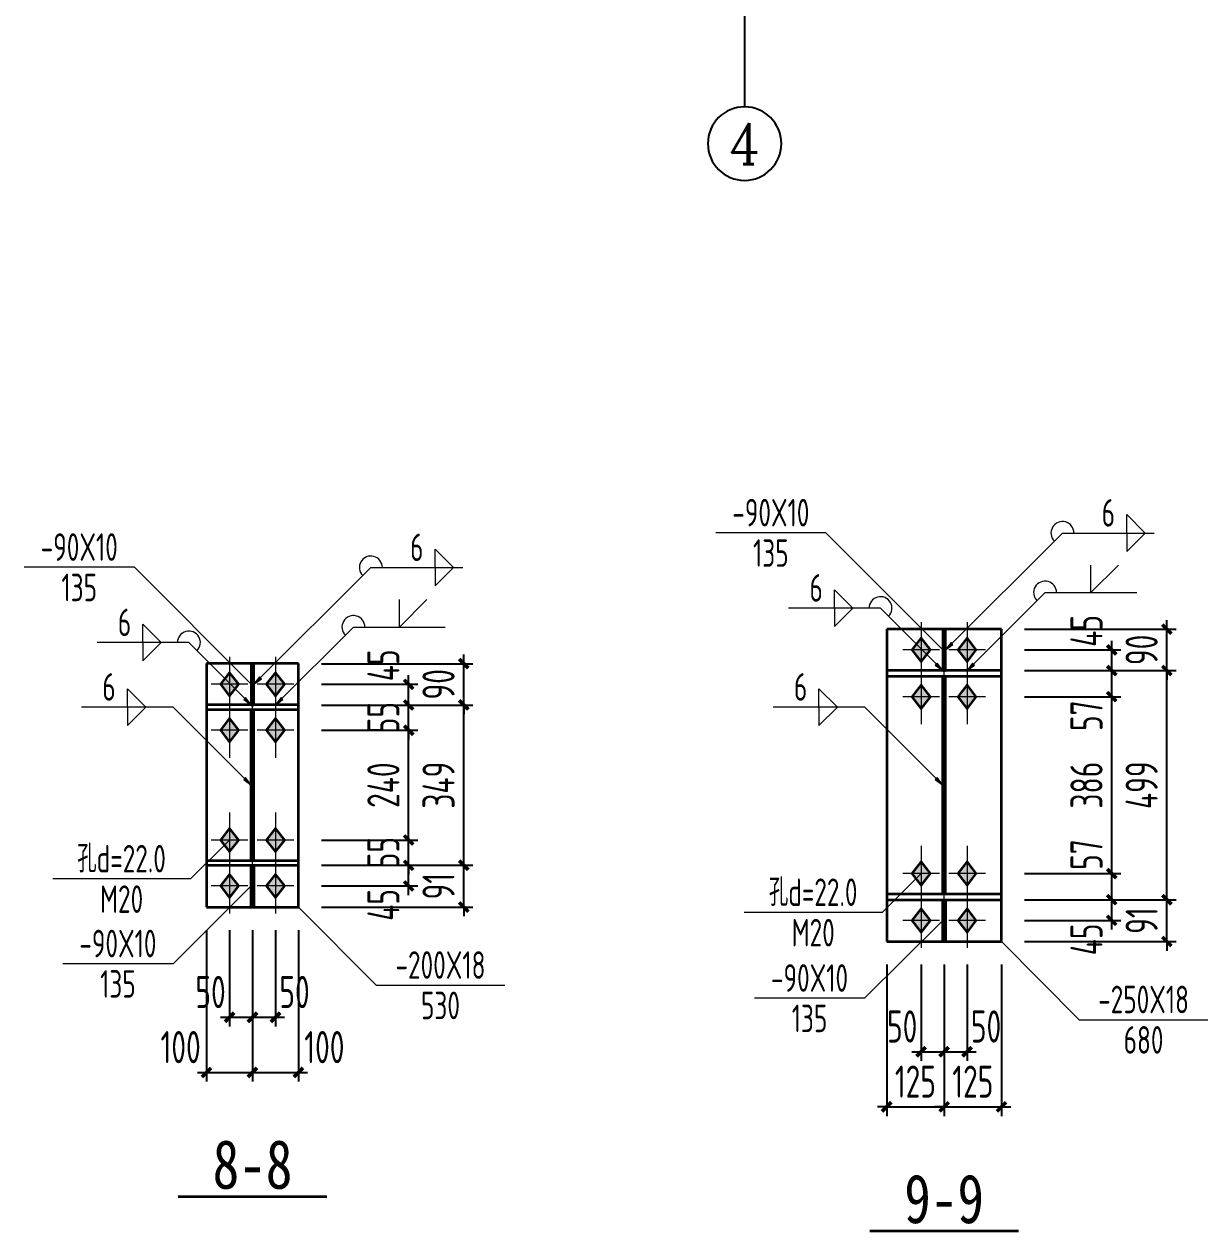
# Model space of a CAD drawing. Extents: x 899043 to 2598688, y -137197 to 211789.
# Drawn here: x 2097176 to 2116506, y 70274 to 89980 of the extents above; entities that cross this region are included whole.
import ezdxf
from ezdxf.enums import TextEntityAlignment as Align

# ---------------------------------------------------------------- set-up
doc = ezdxf.new("R2010")
doc.units = 0
doc.header["$LTSCALE"] = 1500
doc.header["$MEASUREMENT"] = 0
doc.linetypes.add('线型6', pattern=[8.75, 5, -1.25, 1.25, -1.25])
for name, color, linetype, lineweight in [('10', 7, 'Continuous', 35), ('20', 2, 'Continuous', 35), ('尺寸标注', 9, 'Continuous', 18), ('焊缝标注', 9, 'Continuous', 18), ('螺栓孔标注', 9, 'Continuous', 18), ('钢板标注', 9, 'Continuous', 18)]:
    doc.layers.add(name, color=color, linetype=linetype, lineweight=lineweight)
for name, color, linetype in [('AXIS', 3, 'Continuous'), ('AXIS_TEXT', 7, 'Continuous'), ('PUB_TEXT', 7, 'Continuous')]:
    doc.layers.add(name, color=color, linetype=linetype)
doc.styles.add('_TCH_AXIS', font='COMPLEX', dxfattribs={"bigfont": 'GBCBIG'})
doc.styles.add('COMPLEX', font='COMPLEX')
doc.styles.add('TSSD_Dimension', font='Tssdeng.shx', dxfattribs={"width": 0.7, "bigfont": 'hztxt.shx'})
doc.styles.add('仿宋体', font='', dxfattribs={"width": 0.8})
doc.styles.get('仿宋体').set_extended_font_data('SimSun')
doc.dimstyles.new('TSSD_150_150', dxfattribs={"dimtxt": 525, "dimasz": 150, "dimexe": 150, "dimexo": 375, "dimgap": 150, "dimtad": 1, "dimdec": 0, "dimzin": 0, "dimdsep": 46, "dimtxsty": 'TSSD_Dimension', "dimblk": 'ARCHTICK', "dimblk1": 'ARCHTICK', "dimblk2": 'ARCHTICK', "dimcen": 0, "dimdle": 150, "dimclrt": 7, "dimadec": 0, "dimazin": 0, "dimtfac": 1, "dimtdec": 0, "dimtix": 1, "dimtmove": 2, "dimatfit": 3, "dimfxl": 0, "dimtolj": 1, "dimtzin": 0, "dimarcsym": 0})

# ---------------------------------------------------------------- blocks, each defined once
blk = doc.blocks.new('_ArchTick')
at = {"color": 0, "linetype": 'ByBlock', "const_width": 0.4}
blk.add_lwpolyline([(-0.5, -0.5), (0.5, 0.5)], dxfattribs=at)
blk = doc.blocks.new('*D107')
at = {"layer": 'Defpoints', "color": 0, "linetype": 'Continuous'}
for p in [(2101655, 79199), (2103455, 79199), (2101655, 78861)]:
    blk.add_point(p, dxfattribs=at)
at = {"layer": '尺寸标注', "color": 0, "linetype": 'Continuous', "lineweight": -2}
for p, q in [((2103455, 78711), (2103455, 79349)), ((2102030, 79199), (2103605, 79199)), ((2102030, 78861), (2103605, 78861))]:
    blk.add_line(p, q, dxfattribs=at)
at = {"layer": '尺寸标注', "color": 0, "linetype": 'Continuous', "lineweight": -2, "xscale": 150, "yscale": 150, "zscale": 150}
for p, rotation in [((2103455, 79199), 90), ((2103455, 78861), 270)]:
    blk.add_blockref('_ArchTick', p, dxfattribs=dict(at, rotation=rotation))
at = {"layer": '尺寸标注', "color": 7, "linetype": 'Continuous', "lineweight": 18, "insert": (2103043, 79509), "char_height": 525, "attachment_point": 5, "rotation": 90, "style": 'TSSD_Dimension'}
blk.add_mtext('\\A1;45', dxfattribs=at)
blk = doc.blocks.new('*D108')
at = {"layer": 'Defpoints', "color": 0, "linetype": 'Continuous'}
for p in [(2101655, 78861), (2103455, 78861), (2101655, 78449)]:
    blk.add_point(p, dxfattribs=at)
at = {"layer": '尺寸标注', "color": 0, "linetype": 'Continuous', "lineweight": -2}
for p, q in [((2102030, 78861), (2103605, 78861)), ((2103455, 78861), (2103455, 79011)), ((2103455, 78449), (2103455, 78861)), ((2102030, 78449), (2103605, 78449)), ((2103455, 78449), (2103455, 78299))]:
    blk.add_line(p, q, dxfattribs=at)
at = {"layer": '尺寸标注', "color": 0, "linetype": 'Continuous', "lineweight": -2, "xscale": 150, "yscale": 150, "zscale": 150}
for p, rotation in [((2103455, 78861), 270), ((2103455, 78449), 90)]:
    blk.add_blockref('_ArchTick', p, dxfattribs=dict(at, rotation=rotation))
at = {"layer": '尺寸标注', "color": 7, "linetype": 'Continuous', "lineweight": 18, "insert": (2103043, 78655), "char_height": 525, "attachment_point": 5, "rotation": 90, "style": 'TSSD_Dimension'}
blk.add_mtext('\\A1;55', dxfattribs=at)
blk = doc.blocks.new('*D109')
at = {"layer": 'Defpoints', "color": 0, "linetype": 'Continuous'}
for p in [(2101655, 76244), (2103455, 76244), (2101655, 75906)]:
    blk.add_point(p, dxfattribs=at)
at = {"layer": '尺寸标注', "color": 0, "linetype": 'Continuous', "lineweight": -2}
for p, q in [((2103455, 75756), (2103455, 76394)), ((2102030, 76244), (2103605, 76244)), ((2102030, 75906), (2103605, 75906))]:
    blk.add_line(p, q, dxfattribs=at)
at = {"layer": '尺寸标注', "color": 0, "linetype": 'Continuous', "lineweight": -2, "xscale": 150, "yscale": 150, "zscale": 150}
for p, rotation in [((2103455, 76244), 90), ((2103455, 75906), 270)]:
    blk.add_blockref('_ArchTick', p, dxfattribs=dict(at, rotation=rotation))
at = {"layer": '尺寸标注', "color": 7, "linetype": 'Continuous', "lineweight": 18, "insert": (2103043, 75596), "char_height": 525, "attachment_point": 5, "rotation": 90, "style": 'TSSD_Dimension'}
blk.add_mtext('\\A1;45', dxfattribs=at)
blk = doc.blocks.new('*D110')
at = {"layer": 'Defpoints', "color": 0, "linetype": 'Continuous'}
for p in [(2101655, 76656), (2103455, 76656), (2101655, 76244)]:
    blk.add_point(p, dxfattribs=at)
at = {"layer": '尺寸标注', "color": 0, "linetype": 'Continuous', "lineweight": -2}
for p, q in [((2103455, 76656), (2103455, 76806)), ((2102030, 76656), (2103605, 76656)), ((2103455, 76244), (2103455, 76656)), ((2102030, 76244), (2103605, 76244)), ((2103455, 76244), (2103455, 76094))]:
    blk.add_line(p, q, dxfattribs=at)
at = {"layer": '尺寸标注', "color": 0, "linetype": 'Continuous', "lineweight": -2, "xscale": 150, "yscale": 150, "zscale": 150}
for p, rotation in [((2103455, 76656), 270), ((2103455, 76244), 90)]:
    blk.add_blockref('_ArchTick', p, dxfattribs=dict(at, rotation=rotation))
at = {"layer": '尺寸标注', "color": 7, "linetype": 'Continuous', "lineweight": 18, "insert": (2103043, 76450), "char_height": 525, "attachment_point": 5, "rotation": 90, "style": 'TSSD_Dimension'}
blk.add_mtext('\\A1;55', dxfattribs=at)
blk = doc.blocks.new('*D111')
at = {"layer": 'Defpoints', "color": 0, "linetype": 'Continuous'}
for p in [(2101655, 78449), (2103455, 78449), (2101655, 76656)]:
    blk.add_point(p, dxfattribs=at)
at = {"layer": '尺寸标注', "color": 0, "linetype": 'Continuous', "lineweight": -2}
for p, q in [((2102030, 78449), (2103605, 78449)), ((2103455, 76506), (2103455, 78599)), ((2102030, 76656), (2103605, 76656))]:
    blk.add_line(p, q, dxfattribs=at)
at = {"layer": '尺寸标注', "color": 0, "linetype": 'Continuous', "lineweight": -2, "xscale": 150, "yscale": 150, "zscale": 150}
for p, rotation in [((2103455, 78449), 90), ((2103455, 76656), 270)]:
    blk.add_blockref('_ArchTick', p, dxfattribs=dict(at, rotation=rotation))
at = {"layer": '尺寸标注', "color": 7, "linetype": 'Continuous', "lineweight": 18, "insert": (2103043, 77552), "char_height": 525, "attachment_point": 5, "rotation": 90, "style": 'TSSD_Dimension'}
blk.add_mtext('\\A1;240', dxfattribs=at)
blk = doc.blocks.new('*D112')
at = {"layer": 'Defpoints', "color": 0, "linetype": 'Continuous'}
for p in [(2100530, 75561), (2100905, 75561), (2100905, 73761)]:
    blk.add_point(p, dxfattribs=at)
at = {"layer": '尺寸标注', "color": 0, "linetype": 'Continuous', "lineweight": -2}
for p, q in [((2100530, 75186), (2100530, 73611)), ((2100905, 75186), (2100905, 73611)), ((2100380, 73761), (2101055, 73761))]:
    blk.add_line(p, q, dxfattribs=at)
at = {"layer": '尺寸标注', "color": 0, "linetype": 'Continuous', "lineweight": -2, "xscale": 150, "yscale": 150, "zscale": 150, "rotation": 180}
blk.add_blockref('_ArchTick', (2100530, 73761), dxfattribs=at)
at = {"layer": '尺寸标注', "color": 0, "linetype": 'Continuous', "lineweight": -2, "xscale": 150, "yscale": 150, "zscale": 150}
blk.add_blockref('_ArchTick', (2100905, 73761), dxfattribs=at)
at = {"layer": '尺寸标注', "color": 7, "linetype": 'Continuous', "lineweight": 18, "insert": (2100220, 74174), "char_height": 525, "attachment_point": 5, "style": 'TSSD_Dimension'}
blk.add_mtext('\\A1;50', dxfattribs=at)
blk = doc.blocks.new('*D113')
at = {"layer": 'Defpoints', "color": 0, "linetype": 'Continuous'}
for p in [(2100905, 75561), (2101280, 75561), (2101280, 73761)]:
    blk.add_point(p, dxfattribs=at)
at = {"layer": '尺寸标注', "color": 0, "linetype": 'Continuous', "lineweight": -2}
for p, q in [((2100905, 75186), (2100905, 73611)), ((2101280, 75186), (2101280, 73611)), ((2100755, 73761), (2101430, 73761))]:
    blk.add_line(p, q, dxfattribs=at)
at = {"layer": '尺寸标注', "color": 0, "linetype": 'Continuous', "lineweight": -2, "xscale": 150, "yscale": 150, "zscale": 150, "rotation": 180}
blk.add_blockref('_ArchTick', (2100905, 73761), dxfattribs=at)
at = {"layer": '尺寸标注', "color": 0, "linetype": 'Continuous', "lineweight": -2, "xscale": 150, "yscale": 150, "zscale": 150}
blk.add_blockref('_ArchTick', (2101280, 73761), dxfattribs=at)
at = {"layer": '尺寸标注', "color": 7, "linetype": 'Continuous', "lineweight": 18, "insert": (2101591, 74174), "char_height": 525, "attachment_point": 5, "style": 'TSSD_Dimension'}
blk.add_mtext('\\A1;50', dxfattribs=at)
blk = doc.blocks.new('*D114')
at = {"layer": 'Defpoints', "color": 0, "linetype": 'Continuous'}
for p in [(2100155, 75561), (2100905, 75561), (2100905, 72861)]:
    blk.add_point(p, dxfattribs=at)
at = {"layer": '尺寸标注', "color": 0, "linetype": 'Continuous', "lineweight": -2}
for p, q in [((2100155, 75186), (2100155, 72711)), ((2100905, 75186), (2100905, 72711)), ((2100005, 72861), (2101055, 72861))]:
    blk.add_line(p, q, dxfattribs=at)
at = {"layer": '尺寸标注', "color": 0, "linetype": 'Continuous', "lineweight": -2, "xscale": 150, "yscale": 150, "zscale": 150, "rotation": 180}
blk.add_blockref('_ArchTick', (2100155, 72861), dxfattribs=at)
at = {"layer": '尺寸标注', "color": 0, "linetype": 'Continuous', "lineweight": -2, "xscale": 150, "yscale": 150, "zscale": 150}
blk.add_blockref('_ArchTick', (2100905, 72861), dxfattribs=at)
at = {"layer": '尺寸标注', "color": 7, "linetype": 'Continuous', "lineweight": 18, "insert": (2099732, 73274), "char_height": 525, "attachment_point": 5, "style": 'TSSD_Dimension'}
blk.add_mtext('\\A1;100', dxfattribs=at)
blk = doc.blocks.new('*D115')
at = {"layer": 'Defpoints', "color": 0, "linetype": 'Continuous'}
for p in [(2100905, 75561), (2101655, 75561), (2101655, 72861)]:
    blk.add_point(p, dxfattribs=at)
at = {"layer": '尺寸标注', "color": 0, "linetype": 'Continuous', "lineweight": -2}
for p, q in [((2100905, 75186), (2100905, 72711)), ((2101655, 75186), (2101655, 72711)), ((2100755, 72861), (2101805, 72861))]:
    blk.add_line(p, q, dxfattribs=at)
at = {"layer": '尺寸标注', "color": 0, "linetype": 'Continuous', "lineweight": -2, "xscale": 150, "yscale": 150, "zscale": 150, "rotation": 180}
blk.add_blockref('_ArchTick', (2100905, 72861), dxfattribs=at)
at = {"layer": '尺寸标注', "color": 0, "linetype": 'Continuous', "lineweight": -2, "xscale": 150, "yscale": 150, "zscale": 150}
blk.add_blockref('_ArchTick', (2101655, 72861), dxfattribs=at)
at = {"layer": '尺寸标注', "color": 7, "linetype": 'Continuous', "lineweight": 18, "insert": (2102079, 73274), "char_height": 525, "attachment_point": 5, "style": 'TSSD_Dimension'}
blk.add_mtext('\\A1;100', dxfattribs=at)
blk = doc.blocks.new('*D116')
at = {"layer": 'Defpoints', "color": 0, "linetype": 'Continuous'}
for p in [(2101655, 76244), (2104355, 76244), (2101655, 75561)]:
    blk.add_point(p, dxfattribs=at)
at = {"layer": '尺寸标注', "color": 0, "linetype": 'Continuous', "lineweight": -2}
for p, q in [((2104355, 76244), (2104355, 76394)), ((2102030, 76244), (2104505, 76244)), ((2104355, 75561), (2104355, 76244)), ((2102030, 75561), (2104505, 75561)), ((2104355, 75561), (2104355, 75411))]:
    blk.add_line(p, q, dxfattribs=at)
at = {"layer": '尺寸标注', "color": 0, "linetype": 'Continuous', "lineweight": -2, "xscale": 150, "yscale": 150, "zscale": 150}
for p, rotation in [((2104355, 76244), 270), ((2104355, 75561), 90)]:
    blk.add_blockref('_ArchTick', p, dxfattribs=dict(at, rotation=rotation))
at = {"layer": '尺寸标注', "color": 7, "linetype": 'Continuous', "lineweight": 18, "insert": (2103943, 75902), "char_height": 525, "attachment_point": 5, "rotation": 90, "style": 'TSSD_Dimension'}
blk.add_mtext('\\A1;91', dxfattribs=at)
blk = doc.blocks.new('*D117')
at = {"layer": 'Defpoints', "color": 0, "linetype": 'Continuous'}
for p in [(2101655, 78861), (2104355, 78861), (2101655, 76244)]:
    blk.add_point(p, dxfattribs=at)
at = {"layer": '尺寸标注', "color": 0, "linetype": 'Continuous', "lineweight": -2}
for p, q in [((2102030, 78861), (2104505, 78861)), ((2104355, 76094), (2104355, 79011)), ((2102030, 76244), (2104505, 76244))]:
    blk.add_line(p, q, dxfattribs=at)
at = {"layer": '尺寸标注', "color": 0, "linetype": 'Continuous', "lineweight": -2, "xscale": 150, "yscale": 150, "zscale": 150}
for p, rotation in [((2104355, 78861), 90), ((2104355, 76244), 270)]:
    blk.add_blockref('_ArchTick', p, dxfattribs=dict(at, rotation=rotation))
at = {"layer": '尺寸标注', "color": 7, "linetype": 'Continuous', "lineweight": 18, "insert": (2103943, 77552), "char_height": 525, "attachment_point": 5, "rotation": 90, "style": 'TSSD_Dimension'}
blk.add_mtext('\\A1;349', dxfattribs=at)
blk = doc.blocks.new('*D118')
at = {"layer": 'Defpoints', "color": 0, "linetype": 'Continuous'}
for p in [(2101655, 79536), (2104355, 79536), (2101655, 78861)]:
    blk.add_point(p, dxfattribs=at)
at = {"layer": '尺寸标注', "color": 0, "linetype": 'Continuous', "lineweight": -2}
for p, q in [((2104355, 79536), (2104355, 79686)), ((2102030, 79536), (2104505, 79536)), ((2104355, 78861), (2104355, 79536)), ((2102030, 78861), (2104505, 78861)), ((2104355, 78861), (2104355, 78711))]:
    blk.add_line(p, q, dxfattribs=at)
at = {"layer": '尺寸标注', "color": 0, "linetype": 'Continuous', "lineweight": -2, "xscale": 150, "yscale": 150, "zscale": 150}
for p, rotation in [((2104355, 79536), 270), ((2104355, 78861), 90)]:
    blk.add_blockref('_ArchTick', p, dxfattribs=dict(at, rotation=rotation))
at = {"layer": '尺寸标注', "color": 7, "linetype": 'Continuous', "lineweight": 18, "insert": (2103943, 79199), "char_height": 525, "attachment_point": 5, "rotation": 90, "style": 'TSSD_Dimension'}
blk.add_mtext('\\A1;90', dxfattribs=at)
blk = doc.blocks.new('*D119')
at = {"layer": 'Defpoints', "color": 0, "linetype": 'Continuous'}
for p in [(2113136, 79761), (2114936, 79761), (2113136, 79424)]:
    blk.add_point(p, dxfattribs=at)
at = {"layer": '尺寸标注', "color": 0, "linetype": 'Continuous', "lineweight": -2}
for p, q in [((2114936, 79274), (2114936, 79911)), ((2113511, 79761), (2115086, 79761)), ((2113511, 79424), (2115086, 79424))]:
    blk.add_line(p, q, dxfattribs=at)
at = {"layer": '尺寸标注', "color": 0, "linetype": 'Continuous', "lineweight": -2, "xscale": 150, "yscale": 150, "zscale": 150}
for p, rotation in [((2114936, 79761), 90), ((2114936, 79424), 270)]:
    blk.add_blockref('_ArchTick', p, dxfattribs=dict(at, rotation=rotation))
at = {"layer": '尺寸标注', "color": 7, "linetype": 'Continuous', "lineweight": 18, "insert": (2114524, 80071), "char_height": 525, "attachment_point": 5, "rotation": 90, "style": 'TSSD_Dimension'}
blk.add_mtext('\\A1;45', dxfattribs=at)
blk = doc.blocks.new('*D120')
at = {"layer": 'Defpoints', "color": 0, "linetype": 'Continuous'}
for p in [(2113136, 79424), (2114936, 79424), (2113136, 78996)]:
    blk.add_point(p, dxfattribs=at)
at = {"layer": '尺寸标注', "color": 0, "linetype": 'Continuous', "lineweight": -2}
for p, q in [((2113511, 79424), (2115086, 79424)), ((2114936, 78846), (2114936, 79574)), ((2113511, 78996), (2115086, 78996))]:
    blk.add_line(p, q, dxfattribs=at)
at = {"layer": '尺寸标注', "color": 0, "linetype": 'Continuous', "lineweight": -2, "xscale": 150, "yscale": 150, "zscale": 150}
for p, rotation in [((2114936, 79424), 90), ((2114936, 78996), 270)]:
    blk.add_blockref('_ArchTick', p, dxfattribs=dict(at, rotation=rotation))
at = {"layer": '尺寸标注', "color": 7, "linetype": 'Continuous', "lineweight": 18, "insert": (2114524, 78686), "char_height": 525, "attachment_point": 5, "rotation": 90, "style": 'TSSD_Dimension'}
blk.add_mtext('\\A1;57', dxfattribs=at)
blk = doc.blocks.new('*D121')
at = {"layer": 'Defpoints', "color": 0, "linetype": 'Continuous'}
for p in [(2113136, 75681), (2114936, 75681), (2113136, 75344)]:
    blk.add_point(p, dxfattribs=at)
at = {"layer": '尺寸标注', "color": 0, "linetype": 'Continuous', "lineweight": -2}
for p, q in [((2113511, 75681), (2115086, 75681)), ((2114936, 75194), (2114936, 75831)), ((2113511, 75344), (2115086, 75344))]:
    blk.add_line(p, q, dxfattribs=at)
at = {"layer": '尺寸标注', "color": 0, "linetype": 'Continuous', "lineweight": -2, "xscale": 150, "yscale": 150, "zscale": 150}
for p, rotation in [((2114936, 75681), 90), ((2114936, 75344), 270)]:
    blk.add_blockref('_ArchTick', p, dxfattribs=dict(at, rotation=rotation))
at = {"layer": '尺寸标注', "color": 7, "linetype": 'Continuous', "lineweight": 18, "insert": (2114524, 75033), "char_height": 525, "attachment_point": 5, "rotation": 90, "style": 'TSSD_Dimension'}
blk.add_mtext('\\A1;45', dxfattribs=at)
blk = doc.blocks.new('*D122')
at = {"layer": 'Defpoints', "color": 0, "linetype": 'Continuous'}
for p in [(2113136, 76109), (2114936, 76109), (2113136, 75681)]:
    blk.add_point(p, dxfattribs=at)
at = {"layer": '尺寸标注', "color": 0, "linetype": 'Continuous', "lineweight": -2}
for p, q in [((2113511, 76109), (2115086, 76109)), ((2114936, 75531), (2114936, 76259)), ((2113511, 75681), (2115086, 75681))]:
    blk.add_line(p, q, dxfattribs=at)
at = {"layer": '尺寸标注', "color": 0, "linetype": 'Continuous', "lineweight": -2, "xscale": 150, "yscale": 150, "zscale": 150}
for p, rotation in [((2114936, 76109), 90), ((2114936, 75681), 270)]:
    blk.add_blockref('_ArchTick', p, dxfattribs=dict(at, rotation=rotation))
at = {"layer": '尺寸标注', "color": 7, "linetype": 'Continuous', "lineweight": 18, "insert": (2114524, 76419), "char_height": 525, "attachment_point": 5, "rotation": 90, "style": 'TSSD_Dimension'}
blk.add_mtext('\\A1;57', dxfattribs=at)
blk = doc.blocks.new('*D123')
at = {"layer": 'Defpoints', "color": 0, "linetype": 'Continuous'}
for p in [(2113136, 78996), (2114936, 78996), (2113136, 76109)]:
    blk.add_point(p, dxfattribs=at)
at = {"layer": '尺寸标注', "color": 0, "linetype": 'Continuous', "lineweight": -2}
for p, q in [((2114936, 75959), (2114936, 79146)), ((2113511, 78996), (2115086, 78996)), ((2113511, 76109), (2115086, 76109))]:
    blk.add_line(p, q, dxfattribs=at)
at = {"layer": '尺寸标注', "color": 0, "linetype": 'Continuous', "lineweight": -2, "xscale": 150, "yscale": 150, "zscale": 150}
for p, rotation in [((2114936, 78996), 90), ((2114936, 76109), 270)]:
    blk.add_blockref('_ArchTick', p, dxfattribs=dict(at, rotation=rotation))
at = {"layer": '尺寸标注', "color": 7, "linetype": 'Continuous', "lineweight": 18, "insert": (2114524, 77552), "char_height": 525, "attachment_point": 5, "rotation": 90, "style": 'TSSD_Dimension'}
blk.add_mtext('\\A1;386', dxfattribs=at)
blk = doc.blocks.new('*D124')
at = {"layer": 'Defpoints', "color": 0, "linetype": 'Continuous'}
for p in [(2111824, 74999), (2112199, 74999), (2112199, 73199)]:
    blk.add_point(p, dxfattribs=at)
at = {"layer": '尺寸标注', "color": 0, "linetype": 'Continuous', "lineweight": -2}
for p, q in [((2111824, 74624), (2111824, 73049)), ((2112199, 74624), (2112199, 73049)), ((2111674, 73199), (2112349, 73199))]:
    blk.add_line(p, q, dxfattribs=at)
at = {"layer": '尺寸标注', "color": 0, "linetype": 'Continuous', "lineweight": -2, "xscale": 150, "yscale": 150, "zscale": 150, "rotation": 180}
blk.add_blockref('_ArchTick', (2111824, 73199), dxfattribs=at)
at = {"layer": '尺寸标注', "color": 0, "linetype": 'Continuous', "lineweight": -2, "xscale": 150, "yscale": 150, "zscale": 150}
blk.add_blockref('_ArchTick', (2112199, 73199), dxfattribs=at)
at = {"layer": '尺寸标注', "color": 7, "linetype": 'Continuous', "lineweight": 18, "insert": (2111514, 73611), "char_height": 525, "attachment_point": 5, "style": 'TSSD_Dimension'}
blk.add_mtext('\\A1;50', dxfattribs=at)
blk = doc.blocks.new('*D125')
at = {"layer": 'Defpoints', "color": 0, "linetype": 'Continuous'}
for p in [(2112199, 74999), (2112574, 74999), (2112574, 73199)]:
    blk.add_point(p, dxfattribs=at)
at = {"layer": '尺寸标注', "color": 0, "linetype": 'Continuous', "lineweight": -2}
for p, q in [((2112199, 74624), (2112199, 73049)), ((2112574, 74624), (2112574, 73049)), ((2112049, 73199), (2112724, 73199))]:
    blk.add_line(p, q, dxfattribs=at)
at = {"layer": '尺寸标注', "color": 0, "linetype": 'Continuous', "lineweight": -2, "xscale": 150, "yscale": 150, "zscale": 150, "rotation": 180}
blk.add_blockref('_ArchTick', (2112199, 73199), dxfattribs=at)
at = {"layer": '尺寸标注', "color": 0, "linetype": 'Continuous', "lineweight": -2, "xscale": 150, "yscale": 150, "zscale": 150}
blk.add_blockref('_ArchTick', (2112574, 73199), dxfattribs=at)
at = {"layer": '尺寸标注', "color": 7, "linetype": 'Continuous', "lineweight": 18, "insert": (2112884, 73611), "char_height": 525, "attachment_point": 5, "style": 'TSSD_Dimension'}
blk.add_mtext('\\A1;50', dxfattribs=at)
blk = doc.blocks.new('*D126')
at = {"layer": 'Defpoints', "color": 0, "linetype": 'Continuous'}
for p in [(2111261, 74999), (2112199, 74999), (2112199, 72299)]:
    blk.add_point(p, dxfattribs=at)
at = {"layer": '尺寸标注', "color": 0, "linetype": 'Continuous', "lineweight": -2}
for p, q in [((2111261, 74624), (2111261, 72149)), ((2112199, 74624), (2112199, 72149)), ((2111261, 72299), (2111111, 72299)), ((2111261, 72299), (2112199, 72299)), ((2112199, 72299), (2112349, 72299))]:
    blk.add_line(p, q, dxfattribs=at)
at = {"layer": '尺寸标注', "color": 0, "linetype": 'Continuous', "lineweight": -2, "xscale": 150, "yscale": 150, "zscale": 150}
blk.add_blockref('_ArchTick', (2111261, 72299), dxfattribs=at)
at = {"layer": '尺寸标注', "color": 0, "linetype": 'Continuous', "lineweight": -2, "xscale": 150, "yscale": 150, "zscale": 150, "rotation": 180}
blk.add_blockref('_ArchTick', (2112199, 72299), dxfattribs=at)
at = {"layer": '尺寸标注', "color": 7, "linetype": 'Continuous', "lineweight": 18, "insert": (2111730, 72711), "char_height": 525, "attachment_point": 5, "style": 'TSSD_Dimension'}
blk.add_mtext('\\A1;125', dxfattribs=at)
blk = doc.blocks.new('*D127')
at = {"layer": 'Defpoints', "color": 0, "linetype": 'Continuous'}
for p in [(2112199, 74999), (2113136, 74999), (2113136, 72299)]:
    blk.add_point(p, dxfattribs=at)
at = {"layer": '尺寸标注', "color": 0, "linetype": 'Continuous', "lineweight": -2}
for p, q in [((2112199, 74624), (2112199, 72149)), ((2113136, 74624), (2113136, 72149)), ((2112199, 72299), (2112049, 72299)), ((2112199, 72299), (2113136, 72299)), ((2113136, 72299), (2113286, 72299))]:
    blk.add_line(p, q, dxfattribs=at)
at = {"layer": '尺寸标注', "color": 0, "linetype": 'Continuous', "lineweight": -2, "xscale": 150, "yscale": 150, "zscale": 150}
blk.add_blockref('_ArchTick', (2112199, 72299), dxfattribs=at)
at = {"layer": '尺寸标注', "color": 0, "linetype": 'Continuous', "lineweight": -2, "xscale": 150, "yscale": 150, "zscale": 150, "rotation": 180}
blk.add_blockref('_ArchTick', (2113136, 72299), dxfattribs=at)
at = {"layer": '尺寸标注', "color": 7, "linetype": 'Continuous', "lineweight": 18, "insert": (2112668, 72711), "char_height": 525, "attachment_point": 5, "style": 'TSSD_Dimension'}
blk.add_mtext('\\A1;125', dxfattribs=at)
blk = doc.blocks.new('*D128')
at = {"layer": 'Defpoints', "color": 0, "linetype": 'Continuous'}
for p in [(2113136, 75681), (2115836, 75681), (2113136, 74999)]:
    blk.add_point(p, dxfattribs=at)
at = {"layer": '尺寸标注', "color": 0, "linetype": 'Continuous', "lineweight": -2}
for p, q in [((2113511, 75681), (2115986, 75681)), ((2115836, 75681), (2115836, 75831)), ((2115836, 74999), (2115836, 75681)), ((2113511, 74999), (2115986, 74999)), ((2115836, 74999), (2115836, 74849))]:
    blk.add_line(p, q, dxfattribs=at)
at = {"layer": '尺寸标注', "color": 0, "linetype": 'Continuous', "lineweight": -2, "xscale": 150, "yscale": 150, "zscale": 150}
for p, rotation in [((2115836, 75681), 270), ((2115836, 74999), 90)]:
    blk.add_blockref('_ArchTick', p, dxfattribs=dict(at, rotation=rotation))
at = {"layer": '尺寸标注', "color": 7, "linetype": 'Continuous', "lineweight": 18, "insert": (2115424, 75340), "char_height": 525, "attachment_point": 5, "rotation": 90, "style": 'TSSD_Dimension'}
blk.add_mtext('\\A1;91', dxfattribs=at)
blk = doc.blocks.new('*D129')
at = {"layer": 'Defpoints', "color": 0, "linetype": 'Continuous'}
for p in [(2113136, 79424), (2115836, 79424), (2113136, 75681)]:
    blk.add_point(p, dxfattribs=at)
at = {"layer": '尺寸标注', "color": 0, "linetype": 'Continuous', "lineweight": -2}
for p, q in [((2113511, 79424), (2115986, 79424)), ((2115836, 75531), (2115836, 79574)), ((2113511, 75681), (2115986, 75681))]:
    blk.add_line(p, q, dxfattribs=at)
at = {"layer": '尺寸标注', "color": 0, "linetype": 'Continuous', "lineweight": -2, "xscale": 150, "yscale": 150, "zscale": 150}
for p, rotation in [((2115836, 79424), 90), ((2115836, 75681), 270)]:
    blk.add_blockref('_ArchTick', p, dxfattribs=dict(at, rotation=rotation))
at = {"layer": '尺寸标注', "color": 7, "linetype": 'Continuous', "lineweight": 18, "insert": (2115424, 77552), "char_height": 525, "attachment_point": 5, "rotation": 90, "style": 'TSSD_Dimension'}
blk.add_mtext('\\A1;499', dxfattribs=at)
blk = doc.blocks.new('*D130')
at = {"layer": 'Defpoints', "color": 0, "linetype": 'Continuous'}
for p in [(2113136, 80099), (2115836, 80099), (2113136, 79424)]:
    blk.add_point(p, dxfattribs=at)
at = {"layer": '尺寸标注', "color": 0, "linetype": 'Continuous', "lineweight": -2}
for p, q in [((2115836, 80099), (2115836, 80249)), ((2113511, 80099), (2115986, 80099)), ((2115836, 79424), (2115836, 80099)), ((2113511, 79424), (2115986, 79424)), ((2115836, 79424), (2115836, 79274))]:
    blk.add_line(p, q, dxfattribs=at)
at = {"layer": '尺寸标注', "color": 0, "linetype": 'Continuous', "lineweight": -2, "xscale": 150, "yscale": 150, "zscale": 150}
for p, rotation in [((2115836, 80099), 270), ((2115836, 79424), 90)]:
    blk.add_blockref('_ArchTick', p, dxfattribs=dict(at, rotation=rotation))
at = {"layer": '尺寸标注', "color": 7, "linetype": 'Continuous', "lineweight": 18, "insert": (2115424, 79761), "char_height": 525, "attachment_point": 5, "rotation": 90, "style": 'TSSD_Dimension'}
blk.add_mtext('\\A1;90', dxfattribs=at)
blk = doc.blocks.new('_AXISO')
blk.add_circle((0, 0), 0.5)
at = {"layer": 'AXIS_TEXT', "style": 'COMPLEX', "width": 1.041667}
blk.add_attdef('A', text='', height=0.56, dxfattribs=at).set_placement((-0.25, -0.28), (0.25, -0.28), align=Align.FIT)

msp = doc.modelspace()

# ---------------------------------------------------------------- hatches: boundary and pattern name
at = {"layer": '10'}
for points in [[(2111824, 79956.1), (2111674, 79761.1), (2111824, 79566.1), (2111974, 79761.1)], [(2112574, 79956.1), (2112424, 79761.1), (2112574, 79566.1), (2112724, 79761.1)], [(2100530.5, 79393.6), (2100380.5, 79198.6), (2100530.5, 79003.6), (2100680.5, 79198.6)], [(2101280.5, 79393.6), (2101130.5, 79198.6), (2101280.5, 79003.6), (2101430.5, 79198.6)], [(2111824, 79191.1), (2111674, 78996.1), (2111824, 78801.1), (2111974, 78996.1)], [(2112574, 79191.1), (2112424, 78996.1), (2112574, 78801.1), (2112724, 78996.1)], [(2100530.5, 78643.6), (2100380.5, 78448.6), (2100530.5, 78253.6), (2100680.5, 78448.6)], [(2101280.5, 78643.6), (2101130.5, 78448.6), (2101280.5, 78253.6), (2101430.5, 78448.6)], [(2100530.5, 76851.1), (2100380.5, 76656.1), (2100530.5, 76461.1), (2100680.5, 76656.1)], [(2101280.5, 76851.1), (2101130.5, 76656.1), (2101280.5, 76461.1), (2101430.5, 76656.1)], [(2111824, 76303.6), (2111674, 76108.6), (2111824, 75913.6), (2111974, 76108.6)], [(2112574, 76303.6), (2112424, 76108.6), (2112574, 75913.6), (2112724, 76108.6)], [(2100530.5, 76101.1), (2100380.5, 75906.1), (2100530.5, 75711.1), (2100680.5, 75906.1)], [(2101280.5, 76101.1), (2101130.5, 75906.1), (2101280.5, 75711.1), (2101430.5, 75906.1)], [(2111824, 75538.6), (2111674, 75343.6), (2111824, 75148.6), (2111974, 75343.6)], [(2112574, 75538.6), (2112424, 75343.6), (2112574, 75148.6), (2112724, 75343.6)]]:
    msp.add_hatch(color=1, dxfattribs=at).paths.add_polyline_path(points)
at = {"layer": '焊缝标注'}
for points in [[(2112221.5, 79761.1), (2112343.5, 79851.2), (2112311.7, 79883)], [(2112176.5, 79423.6), (2112086.5, 79545.6), (2112054.6, 79513.9)], [(2112574, 79423.6), (2112696, 79513.7), (2112664.2, 79545.5)], [(2100928, 79198.6), (2101050, 79288.7), (2101018.2, 79320.5)], [(2100883, 78861.1), (2100793, 78983.1), (2100761.1, 78951.4)], [(2101280.5, 78861.1), (2101402.5, 78951.2), (2101370.7, 78983)], [(2100883, 77552.3), (2100793, 77674.4), (2100761.1, 77642.6)], [(2112176.5, 77552.3), (2112086.5, 77674.4), (2112054.6, 77642.6)]]:
    msp.add_hatch(color=256, dxfattribs=at).paths.add_polyline_path(points)

# ---------------------------------------------------------------- linework, layer by layer
at = {"layer": '10', "color": 9, "lineweight": 18, "ltscale": 2}
for p, q in [((2111824, 80211.1), (2111824, 79311.1)), ((2112574, 80211.1), (2112574, 79311.1)), ((2100530.5, 79648.6), (2100530.5, 78748.6)), ((2101280.5, 79648.6), (2101280.5, 78748.6)), ((2112124, 79761.1), (2111524, 79761.1)), ((2112874, 79761.1), (2112274, 79761.1)), ((2111824, 79446.1), (2111824, 78546.1)), ((2112574, 79446.1), (2112574, 78546.1)), ((2100830.5, 79198.6), (2100230.5, 79198.6)), ((2101580.5, 79198.6), (2100980.5, 79198.6)), ((2100530.5, 78898.6), (2100530.5, 77998.6)), ((2101280.5, 78898.6), (2101280.5, 77998.6)), ((2112124, 78996.1), (2111524, 78996.1)), ((2112874, 78996.1), (2112274, 78996.1)), ((2100830.5, 78448.6), (2100230.5, 78448.6)), ((2101580.5, 78448.6), (2100980.5, 78448.6)), ((2100530.5, 77106.1), (2100530.5, 76206.1)), ((2101280.5, 77106.1), (2101280.5, 76206.1)), ((2100830.5, 76656.1), (2100230.5, 76656.1)), ((2101580.5, 76656.1), (2100980.5, 76656.1)), ((2111824, 76558.6), (2111824, 75658.6)), ((2112574, 76558.6), (2112574, 75658.6)), ((2100530.5, 76356.1), (2100530.5, 75456.1)), ((2101280.5, 76356.1), (2101280.5, 75456.1)), ((2112124, 76108.6), (2111524, 76108.6)), ((2112874, 76108.6), (2112274, 76108.6)), ((2100830.5, 75906.1), (2100230.5, 75906.1)), ((2101580.5, 75906.1), (2100980.5, 75906.1)), ((2111824, 75793.6), (2111824, 74893.6)), ((2112574, 75793.6), (2112574, 74893.6)), ((2112124, 75343.6), (2111524, 75343.6)), ((2112874, 75343.6), (2112274, 75343.6))]:
    msp.add_line(p, q, dxfattribs=at)
at = {"layer": '10', "linetype": '线型6', "lineweight": 18, "ltscale": 2}
for p, q in [((2112199, 74983.6), (2112199, 80113.6)), ((2100905.5, 75546.1), (2100905.5, 79551.1))]:
    msp.add_line(p, q, dxfattribs=at)
at = {"layer": '10', "color": 3, "lineweight": 35, "ltscale": 2}
for p, q in [((2113136.5, 79423.6), (2111261.5, 79423.6)), ((2111261.5, 79423.6), (2111261.5, 79333.6)), ((2113136.5, 79333.6), (2113136.5, 79423.6)), ((2111261.5, 79333.6), (2113136.5, 79333.6)), ((2112176.5, 75771.1), (2112176.5, 79333.6)), ((2112221.5, 75771.1), (2112221.5, 79333.6)), ((2101655.5, 78861.1), (2100155.5, 78861.1)), ((2100155.5, 78861.1), (2100155.5, 78786.1)), ((2101655.5, 78786.1), (2101655.5, 78861.1)), ((2100155.5, 78786.1), (2101655.5, 78786.1)), ((2100883, 76318.6), (2100883, 78786.1)), ((2100928, 76318.6), (2100928, 78786.1)), ((2101655.5, 76318.6), (2100155.5, 76318.6)), ((2100155.5, 76318.6), (2100155.5, 76243.6)), ((2101655.5, 76243.6), (2101655.5, 76318.6)), ((2100155.5, 76243.6), (2101655.5, 76243.6)), ((2113136.5, 75771.1), (2111261.5, 75771.1)), ((2111261.5, 75771.1), (2111261.5, 75681.1)), ((2111261.5, 75681.1), (2113136.5, 75681.1)), ((2113136.5, 75681.1), (2113136.5, 75771.1))]:
    msp.add_line(p, q, dxfattribs=at)
at = {"layer": '10', "lineweight": 35, "ltscale": 2}
for p, q in [((2099690.5, 70836.1), (2102120.5, 70836.1)), ((2110984, 70273.6), (2113414, 70273.6))]:
    msp.add_line(p, q, dxfattribs=at)
at = {"layer": '10', "color": 1, "linetype": 'Continuous'}
for points in [[(2111824, 79956.1), (2111674, 79761.1), (2111824, 79566.1), (2111974, 79761.1)], [(2112574, 79956.1), (2112424, 79761.1), (2112574, 79566.1), (2112724, 79761.1)], [(2100530.5, 79393.6), (2100380.5, 79198.6), (2100530.5, 79003.6), (2100680.5, 79198.6)], [(2101280.5, 79393.6), (2101130.5, 79198.6), (2101280.5, 79003.6), (2101430.5, 79198.6)], [(2111824, 79191.1), (2111674, 78996.1), (2111824, 78801.1), (2111974, 78996.1)], [(2112574, 79191.1), (2112424, 78996.1), (2112574, 78801.1), (2112724, 78996.1)], [(2100530.5, 78643.6), (2100380.5, 78448.6), (2100530.5, 78253.6), (2100680.5, 78448.6)], [(2101280.5, 78643.6), (2101130.5, 78448.6), (2101280.5, 78253.6), (2101430.5, 78448.6)], [(2100530.5, 76851.1), (2100380.5, 76656.1), (2100530.5, 76461.1), (2100680.5, 76656.1)], [(2101280.5, 76851.1), (2101130.5, 76656.1), (2101280.5, 76461.1), (2101430.5, 76656.1)], [(2111824, 76303.6), (2111674, 76108.6), (2111824, 75913.6), (2111974, 76108.6)], [(2112574, 76303.6), (2112424, 76108.6), (2112574, 75913.6), (2112724, 76108.6)], [(2100530.5, 76101.1), (2100380.5, 75906.1), (2100530.5, 75711.1), (2100680.5, 75906.1)], [(2101280.5, 76101.1), (2101130.5, 75906.1), (2101280.5, 75711.1), (2101430.5, 75906.1)], [(2111824, 75538.6), (2111674, 75343.6), (2111824, 75148.6), (2111974, 75343.6)], [(2112574, 75538.6), (2112424, 75343.6), (2112574, 75148.6), (2112724, 75343.6)]]:
    msp.add_lwpolyline(points, close=True, dxfattribs=at)
at = {"layer": '20', "lineweight": 35, "ltscale": 2}
for p, q in [((2113136.5, 80098.6), (2111261.5, 80098.6)), ((2111261.5, 80098.6), (2111261.5, 74998.6)), ((2112221.5, 80098.6), (2112176.5, 80098.6)), ((2112176.5, 80098.6), (2112176.5, 79423.6)), ((2112221.5, 79423.6), (2112221.5, 80098.6)), ((2113136.5, 74998.6), (2113136.5, 80098.6)), ((2101655.5, 79536.1), (2100155.5, 79536.1)), ((2100155.5, 79536.1), (2100155.5, 75561.1)), ((2100928, 79536.1), (2100883, 79536.1)), ((2100883, 79536.1), (2100883, 78861.1)), ((2100928, 78861.1), (2100928, 79536.1)), ((2101655.5, 75561.1), (2101655.5, 79536.1)), ((2112176.5, 79423.6), (2112221.5, 79423.6)), ((2100883, 78861.1), (2100928, 78861.1)), ((2100883, 76243.6), (2100928, 76243.6)), ((2100883, 75568.6), (2100883, 76243.6)), ((2100928, 76243.6), (2100928, 75568.6)), ((2112176.5, 75681.1), (2112221.5, 75681.1)), ((2112176.5, 75006.1), (2112176.5, 75681.1)), ((2112221.5, 75681.1), (2112221.5, 75006.1)), ((2100155.5, 75561.1), (2101655.5, 75561.1)), ((2100928, 75568.6), (2100883, 75568.6)), ((2111261.5, 74998.6), (2113136.5, 74998.6)), ((2112221.5, 75006.1), (2112176.5, 75006.1))]:
    msp.add_line(p, q, dxfattribs=at)
at = {"layer": 'AXIS'}
msp.add_line((2108940.9, 97208.3), (2108940.9, 88628.7), dxfattribs=at)
at = {"layer": '焊缝标注', "lineweight": 18, "ltscale": 2}
for p, q in [((2115181.4, 81969.5), (2115481.4, 81669.5)), ((2115181.4, 81669.5), (2115181.4, 81969.5)), ((2112221.5, 79761.1), (2114131.4, 81669.5)), ((2114131.4, 81669.5), (2115631.4, 81669.5)), ((2115181.4, 81369.5), (2115481.4, 81669.5)), ((2115181.4, 81669.5), (2115181.4, 81369.5)), ((2103887.9, 81407), (2104187.9, 81107)), ((2103887.9, 81107), (2103887.9, 81407)), ((2100928, 79198.6), (2102837.9, 81107)), ((2102837.9, 81107), (2104337.9, 81107)), ((2103887.9, 80807), (2104187.9, 81107)), ((2103887.9, 81107), (2103887.9, 80807)), ((2114597.3, 80695.8), (2114597.3, 81145.8)), ((2114597.3, 80695.8), (2115047.3, 81145.8)), ((2110709.5, 80443), (2110409.5, 80743)), ((2110409.5, 80443), (2110409.5, 80743)), ((2112574, 79423.6), (2113847.3, 80695.8)), ((2113847.3, 80695.8), (2115347.3, 80695.8)), ((2103303.8, 80133.3), (2103303.8, 80583.3)), ((2103303.8, 80133.3), (2103753.8, 80583.3)), ((2111159.5, 80443), (2109659.5, 80443)), ((2110709.5, 80443), (2110409.5, 80143)), ((2110409.5, 80443), (2110409.5, 80143)), ((2112176.5, 79423.6), (2111159.5, 80443)), ((2099416, 79880.5), (2099116, 80180.5)), ((2099116, 79880.5), (2099116, 80180.5)), ((2101280.5, 78861.1), (2102553.8, 80133.3)), ((2102553.8, 80133.3), (2104053.8, 80133.3)), ((2099866, 79880.5), (2098366, 79880.5)), ((2099416, 79880.5), (2099116, 79580.5)), ((2099116, 79880.5), (2099116, 79580.5)), ((2100883, 78861.1), (2099866, 79880.5)), ((2099161.7, 78826.6), (2098861.7, 79126.6)), ((2098861.7, 78826.6), (2098861.7, 79126.6)), ((2110455.2, 78826.6), (2110155.2, 79126.6)), ((2110155.2, 78826.6), (2110155.2, 79126.6)), ((2099611.7, 78826.6), (2098111.7, 78826.6)), ((2099161.7, 78826.6), (2098861.7, 78526.6)), ((2098861.7, 78826.6), (2098861.7, 78526.6)), ((2100883, 77552.3), (2099611.7, 78826.6)), ((2110905.2, 78826.6), (2109405.2, 78826.6)), ((2110455.2, 78826.6), (2110155.2, 78526.6)), ((2110155.2, 78826.6), (2110155.2, 78526.6)), ((2112176.5, 77552.3), (2110905.2, 78826.6))]:
    msp.add_line(p, q, dxfattribs=at)
at = {"layer": '焊缝标注', "linetype": 'Continuous'}
for points in [[(2112221.5, 79761.1), (2112343.5, 79851.2), (2112311.7, 79883)], [(2112176.5, 79423.6), (2112086.5, 79545.6), (2112054.6, 79513.9)], [(2112574, 79423.6), (2112696, 79513.7), (2112664.2, 79545.5)], [(2100928, 79198.6), (2101050, 79288.7), (2101018.2, 79320.5)], [(2100883, 78861.1), (2100793, 78983.1), (2100761.1, 78951.4)], [(2101280.5, 78861.1), (2101402.5, 78951.2), (2101370.7, 78983)], [(2100883, 77552.3), (2100793, 77674.4), (2100761.1, 77642.6)], [(2112176.5, 77552.3), (2112086.5, 77674.4), (2112054.6, 77642.6)]]:
    msp.add_lwpolyline(points, close=True, dxfattribs=at)
at = {"layer": '焊缝标注', "lineweight": 18, "ltscale": 2}
for centre, start, end in [((2114131.4, 81669.5), 0, 224.97719), ((2102837.9, 81107), 0, 224.97719), ((2113847.3, 80695.8), 0, 224.97719), ((2111159.5, 80443), 314.93158, 180), ((2102553.8, 80133.3), 0, 224.97719), ((2099866, 79880.5), 314.93158, 180)]:
    msp.add_arc(centre, 187.5, start, end, dxfattribs=at)
at = {"layer": '螺栓孔标注', "lineweight": 18, "ltscale": 2}
for p, q in [((2100530.5, 76656.1), (2099892.8, 76020.9)), ((2111824, 76108.6), (2111186.3, 75473.4)), ((2099892.8, 76020.9), (2097642.8, 76020.9)), ((2111186.3, 75473.4), (2108936.3, 75473.4))]:
    msp.add_line(p, q, dxfattribs=at)
at = {"layer": '螺栓孔标注', "ltscale": 2}
for points in [[(2100530.6, 76656.1, 0.3, 0.3, 1), (2100530.3, 76656.1, 0.3, 0.3, 1)], [(2111824.1, 76108.6, 0.3, 0.3, 1), (2111823.8, 76108.6, 0.3, 0.3, 1)]]:
    msp.add_lwpolyline(points, format="xyseb", close=True, dxfattribs=at)
at = {"layer": '钢板标注', "lineweight": 18, "ltscale": 2}
for p, q in [((2110269.6, 81672.5), (2108469.6, 81672.5)), ((2112176.5, 79761.1), (2110269.6, 81672.5)), ((2098976.1, 81110), (2097176.1, 81110)), ((2100883, 79198.6), (2098976.1, 81110)), ((2100883, 75906.1), (2099607.6, 74635.8)), ((2101655.5, 75561.1), (2102924.7, 74284.7)), ((2112176.5, 75343.6), (2110901.2, 74073.3)), ((2113136.5, 74998.6), (2114405.7, 73722.2)), ((2099607.6, 74635.8), (2097807.6, 74635.8)), ((2102924.7, 74284.7), (2105024.7, 74284.7)), ((2110901.2, 74073.3), (2109101.2, 74073.3)), ((2114405.7, 73722.2), (2116505.7, 73722.2))]:
    msp.add_line(p, q, dxfattribs=at)
at = {"layer": '钢板标注', "ltscale": 2}
for points in [[(2112176.6, 79761.1, 0.3, 0.3, 1), (2112176.3, 79761.1, 0.3, 0.3, 1)], [(2100883.1, 79198.6, 0.3, 0.3, 1), (2100882.8, 79198.6, 0.3, 0.3, 1)], [(2100883.1, 75906.1, 0.3, 0.3, 1), (2100882.8, 75906.1, 0.3, 0.3, 1)], [(2101655.6, 75561.1, 0.3, 0.3, 1), (2101655.3, 75561.1, 0.3, 0.3, 1)], [(2112176.6, 75343.6, 0.3, 0.3, 1), (2112176.3, 75343.6, 0.3, 0.3, 1)], [(2113136.6, 74998.6, 0.3, 0.3, 1), (2113136.3, 74998.6, 0.3, 0.3, 1)]]:
    msp.add_lwpolyline(points, format="xyseb", close=True, dxfattribs=at)

# ---------------------------------------------------------------- block references
at = {"layer": 'AXIS'}
ref = msp.add_blockref('_AXISO', (2108940.9, 88028.7), dxfattribs=dict(at, xscale=-1200, yscale=1200, zscale=1200, rotation=180))
ref.add_attrib('A', '4', dxfattribs={"layer": 'AXIS_TEXT', "height": 668.2, "style": '_TCH_AXIS'}).set_placement((2108686.4, 87694.6), (2109195.4, 87694.6), align=Align.FIT)

# ---------------------------------------------------------------- texts
at = {"layer": 'PUB_TEXT', "style": '仿宋体', "width": 0.8}
for s, p in [('8-8', (2100905.5, 71361.1)), ('9-9', (2112199, 70798.6))]:
    msp.add_text(s, height=797.47, dxfattribs=at).set_placement(p, align=Align.MIDDLE_CENTER)
at = {"layer": '焊缝标注', "lineweight": 25, "style": 'TSSD_Dimension', "width": 0.7}
for p in [(2114881.4, 81774.5), (2103587.9, 81212), (2110109.5, 80548), (2098816, 79985.5), (2098561.7, 78931.6), (2109855.2, 78931.6)]:
    msp.add_text('6', height=450, dxfattribs=at).set_placement(p, align=Align.CENTER)
at = {"layer": '螺栓孔标注', "lineweight": 25, "style": 'TSSD_Dimension', "width": 0.7}
for p in [(2098767.8, 76125.9), (2110061.3, 75578.4)]:
    msp.add_text('孔d=22.0', height=450, dxfattribs=at).set_placement(p, align=Align.CENTER)
for p in [(2098767.8, 75915.9), (2110061.3, 75368.4)]:
    msp.add_text('M20', height=450, dxfattribs=at).set_placement(p, align=Align.TOP_CENTER)
at = {"layer": '钢板标注', "lineweight": 25, "style": 'TSSD_Dimension', "width": 0.7}
for s, p in [('-90X10', (2109369.6, 81777.5)), ('-90X10', (2098076.1, 81215)), ('-90X10', (2098707.6, 74740.8)), ('-200X18', (2103974.7, 74389.7)), ('-90X10', (2110001.2, 74178.3)), ('-250X18', (2115455.7, 73827.2))]:
    msp.add_text(s, height=450, dxfattribs=at).set_placement(p, align=Align.CENTER)
for s, p in [('135', (2109369.6, 81567.5)), ('135', (2098076.1, 81005)), ('135', (2098707.6, 74530.8)), ('530', (2103974.7, 74179.7)), ('135', (2110001.2, 73968.3)), ('680', (2115455.7, 73617.2))]:
    msp.add_text(s, height=450, dxfattribs=at).set_placement(p, align=Align.TOP_CENTER)

# ---------------------------------------------------------------- dimensions: what is measured, and where the dimension line sits
at = {"layer": '尺寸标注', "linetype": 'Continuous', "lineweight": 18}
for base, p1, p2, text, picture, middle in [((2114936.5, 79761.1), (2113136.5, 79423.6), (2113136.5, 79761.1), '45', '*D119', (2114524, 80071.3)), ((2103455.5, 79198.6), (2101655.5, 78861.1), (2101655.5, 79198.6), '45', '*D107', (2103043, 79508.8)), ((2114936.5, 79423.6), (2113136.5, 78996.1), (2113136.5, 79423.6), '57', '*D120', (2114524, 78685.8)), ((2114936.5, 76108.6), (2113136.5, 75681.1), (2113136.5, 76108.6), '57', '*D122', (2114524, 76418.8)), ((2103455.5, 76243.6), (2101655.5, 75906.1), (2101655.5, 76243.6), '45', '*D109', (2103043, 75595.8)), ((2114936.5, 75681.1), (2113136.5, 75343.6), (2113136.5, 75681.1), '45', '*D121', (2114524, 75033.3))]:
    dim = msp.add_linear_dim(base=base, p1=p1, p2=p2, angle=90, text=text, dimstyle='TSSD_150_150', dxfattribs=at)
    dim.commit()
    dim.dimension.update_dxf_attribs({"geometry": picture, "text_midpoint": middle, "dimtype": 160})
for base, p1, p2, text, picture, middle in [((2115836.5, 80098.6), (2113136.5, 79423.6), (2113136.5, 80098.6), '90', '*D130', (2115424, 79761.1)), ((2104355.5, 79536.1), (2101655.5, 78861.1), (2101655.5, 79536.1), '90', '*D118', (2103943, 79198.6)), ((2115836.5, 79423.6), (2113136.5, 75681.1), (2113136.5, 79423.6), '499', '*D129', (2115424, 77552.3)), ((2103455.5, 78861.1), (2101655.5, 78448.6), (2101655.5, 78861.1), '55', '*D108', (2103043, 78654.8)), ((2114936.5, 78996.1), (2113136.5, 76108.6), (2113136.5, 78996.1), '386', '*D123', (2114524, 77552.3)), ((2104355.5, 78861.1), (2101655.5, 76243.6), (2101655.5, 78861.1), '349', '*D117', (2103943, 77552.3)), ((2103455.5, 78448.6), (2101655.5, 76656.1), (2101655.5, 78448.6), '240', '*D111', (2103043, 77552.3)), ((2103455.5, 76656.1), (2101655.5, 76243.6), (2101655.5, 76656.1), '55', '*D110', (2103043, 76449.8)), ((2104355.5, 76243.6), (2101655.5, 75561.1), (2101655.5, 76243.6), '91', '*D116', (2103943, 75902.3)), ((2115836.5, 75681.1), (2113136.5, 74998.6), (2113136.5, 75681.1), '91', '*D128', (2115424, 75339.8))]:
    dim = msp.add_linear_dim(base=base, p1=p1, p2=p2, angle=90, text=text, dimstyle='TSSD_150_150', dxfattribs=at)
    dim.commit()
    dim.dimension.update_dxf_attribs({"geometry": picture, "text_midpoint": middle})
for base, p1, p2, text, picture, middle in [((2100905.5, 72861.1), (2100155.5, 75561.1), (2100905.5, 75561.1), '100', '*D114', (2099732.1, 73273.6)), ((2100905.5, 73761.1), (2100530.5, 75561.1), (2100905.5, 75561.1), '50', '*D112', (2100220.2, 74173.6)), ((2101280.5, 73761.1), (2100905.5, 75561.1), (2101280.5, 75561.1), '50', '*D113', (2101590.8, 74173.6)), ((2101655.5, 72861.1), (2100905.5, 75561.1), (2101655.5, 75561.1), '100', '*D115', (2102078.8, 73273.6)), ((2112199, 73198.6), (2111824, 74998.6), (2112199, 74998.6), '50', '*D124', (2111513.7, 73611.1)), ((2112574, 73198.6), (2112199, 74998.6), (2112574, 74998.6), '50', '*D125', (2112884.3, 73611.1))]:
    dim = msp.add_linear_dim(base=base, p1=p1, p2=p2, text=text, dimstyle='TSSD_150_150', dxfattribs=at)
    dim.commit()
    dim.dimension.update_dxf_attribs({"geometry": picture, "text_midpoint": middle, "dimtype": 160})
for base, p1, p2, picture, middle in [((2112199, 72298.6), (2111261.5, 74998.6), (2112199, 74998.6), '*D126', (2111730.2, 72711.1)), ((2113136.5, 72298.6), (2112199, 74998.6), (2113136.5, 74998.6), '*D127', (2112667.7, 72711.1))]:
    dim = msp.add_linear_dim(base=base, p1=p1, p2=p2, text='125', dimstyle='TSSD_150_150', dxfattribs=at)
    dim.commit()
    dim.dimension.update_dxf_attribs({"geometry": picture, "text_midpoint": middle})

doc.saveas('drawing.dxf')
